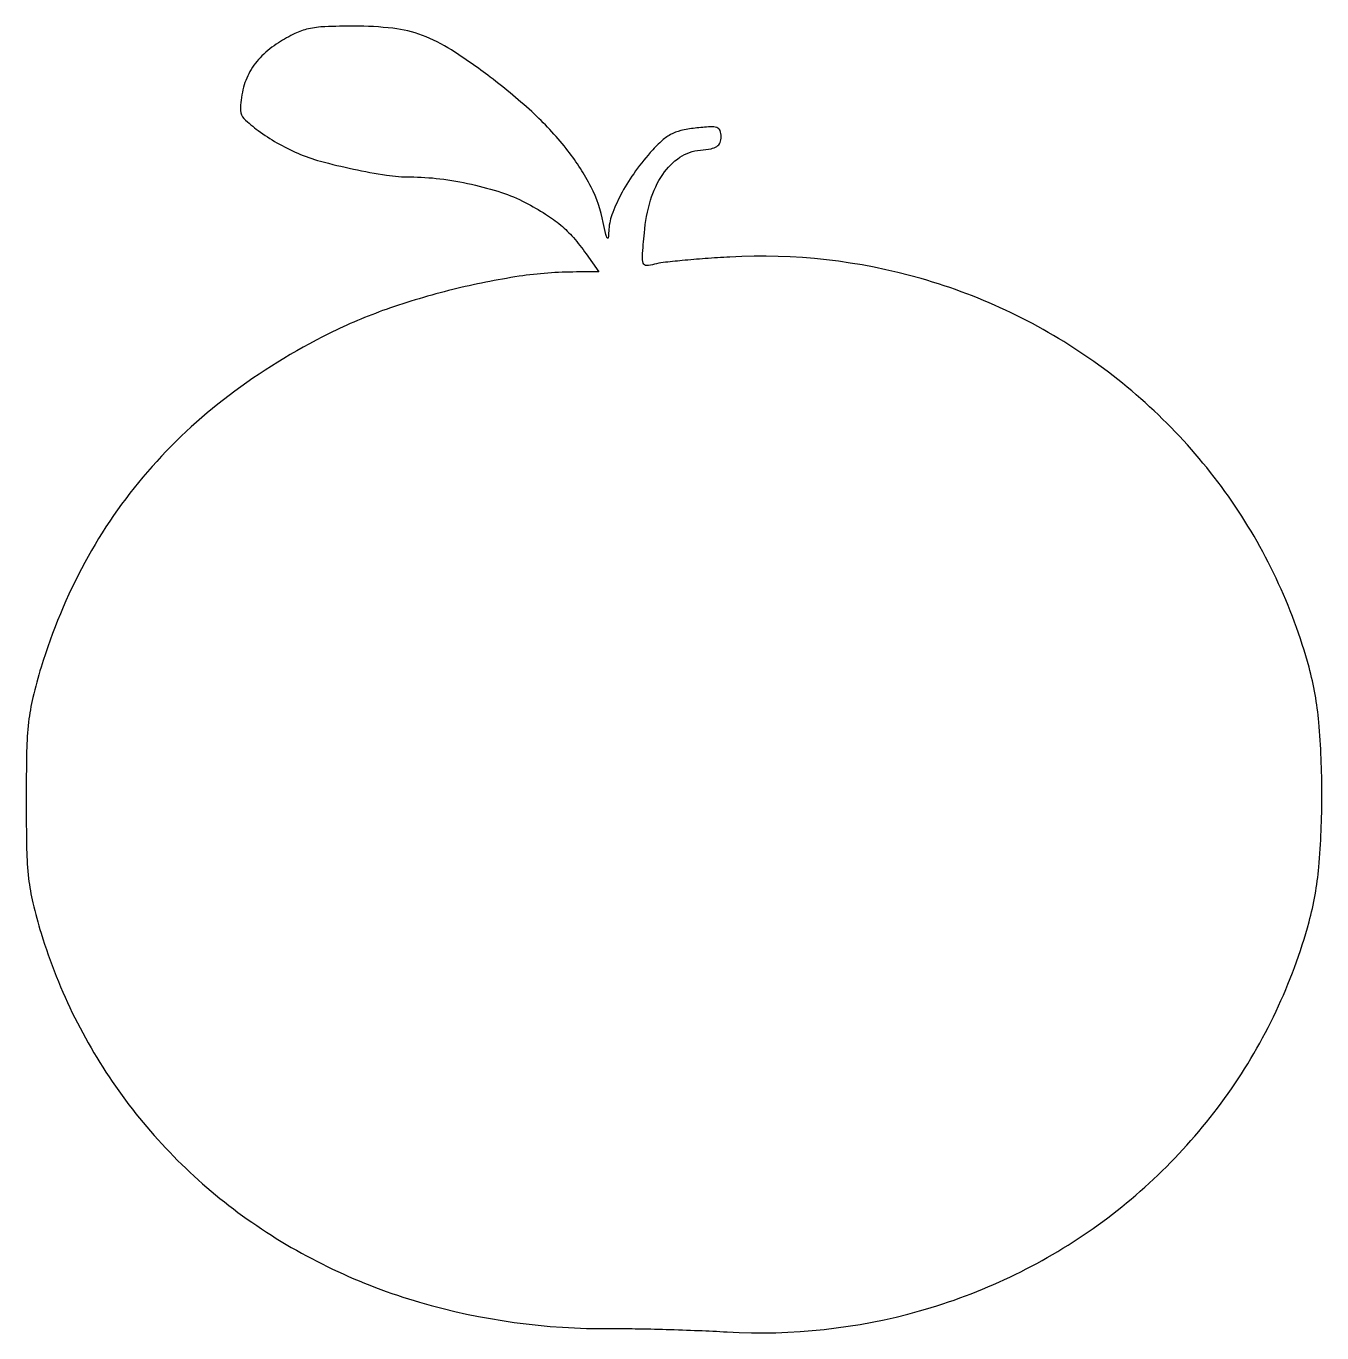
# Model space of a CAD drawing. Extents: x 1 to 232, y 0 to 234.
import ezdxf

# ---------------------------------------------------------------- set-up
doc = ezdxf.new("R2010")
doc.units = 0

msp = doc.modelspace()

# ---------------------------------------------------------------- linework, layer by layer
msp.add_lwpolyline([(45.806146, 231.014109, 0.054913), (42.825677, 228.650427, 0.070028), (40.703282, 225.862952, 0.07048), (39.441966, 222.612965, 0.056567), (39.005577, 218.882886, 0.207611), (39.623141, 217.446132, 0.02861), (42.17365, 215.305574, 0.030403), (45.528837, 213.106216, 0.027256), (49.248199, 211.24046, 0.037034), (53.308193, 209.820619, 0.013693), (59.205634, 208.408624, 0.013646), (65.157142, 207.32363, 0.038277), (69.378394, 207, -0.030952), (74.652334, 206.673213, -0.023632), (80.35201, 205.688831, -0.024101), (85.721536, 204.223163, -0.042334), (89.959792, 202.434852, -0.018229), (93.608365, 200.344113, -0.036091), (96.304765, 198.382436, -0.038805), (98.564721, 196.152654, -0.024869), (100.839983, 193.25), (103.136188, 190), (99.140454, 190, 0.037718), (88.870418, 189.224169, 0.023204), (76.973028, 186.847115, 0.022953), (65.101624, 183.311023, 0.031873), (54.878601, 178.999382, 0.045683), (36.959204, 167.910367, 0.053345), (22.351741, 154.246342, 0.054237), (11.153056, 138.010015, 0.049933), (3.336928, 119.296586, 0.015451), (1.865553, 113.874107, 0.030476), (1.096912, 109.479024, 0.022748), (0.748657, 104.26669, 0.005306), (0.655614, 95.5, 0.005306), (0.748657, 86.73331, 0.022748), (1.096912, 81.520976, 0.030476), (1.865553, 77.125893, 0.015451), (3.336928, 71.703414, 0.083748), (17.829744, 42.668868, 0.08372), (41.046175, 19.990905, 0.081247), (71.066602, 5.6933, 0.072771), (105.264077, 0.976816, -0.006145), (109.625742, 0.959109, -0.003002), (115.186633, 0.834775, -0.002978), (120.968461, 0.636294, -0.00431), (126.073396, 0.386513, 0.083173), (160.515637, 4.136609, 0.084996), (191.571519, 18.90921, 0.085836), (215.707878, 43.018495, 0.087102), (230.195137, 73.716218, 0.045663), (231.941206, 83.539242, 0.021166), (232.490117, 96.5, 0.021166), (231.941206, 109.460758, 0.045663), (230.195137, 119.283782, 0.087048), (215.76657, 149.865581, 0.085219), (191.702955, 173.971448, 0.084495), (160.782085, 188.818765, 0.083602), (126.573396, 192.675012, 0.004628), (122.157341, 192.392802, 0.00571), (118.046901, 192.044663, 0.004759), (114.605113, 191.680433, 0.041358), (113.096905, 191.378439, -0.061016), (111.669428, 191.150404, -0.334826), (111.069005, 191.569745, -0.097265), (110.921265, 192.78443, -0.004386), (111.266095, 196.997919, -0.049168), (112.383089, 202.847331, -0.077145), (114.563535, 207.467738, -0.095799), (117.615191, 210.516146, -0.128296), (121.289642, 211.810365, 0.022457), (123.209237, 212.058129, 0.099598), (124.264332, 212.469559, 0.16143), (124.809255, 213.142937, 0.090307), (125, 214.190418, 0.086077), (124.807854, 215.298278, 0.230851), (124.250305, 215.842804, 0.098113), (123.088663, 215.98786, 0.010218), (120.337637, 215.734589, 0.03061), (117.781823, 215.286806, 0.066426), (115.925088, 214.572411, 0.0632), (114.264652, 213.371431, 0.025503), (112.319156, 211.354537, 0.025913), (109.363097, 207.58143, 0.031715), (107.024101, 203.760835, 0.035306), (105.458133, 200.209991, 0.076529), (104.890434, 197.289838, -0.019489), (104.798481, 196.116748, -0.710581), (104.616162, 196.076358, -0.085789), (104.36869, 196.69225, -0.004192), (103.924957, 198.853235, 0.069995), (101.727078, 205.189184, 0.04684), (97.597732, 211.670314, 0.039924), (91.585472, 218.245656, 0.025989), (83.699924, 224.865088, 0.018215), (76.74628, 229.72448, 0.054027), (71.553247, 232.333432, 0.061257), (66.295956, 233.593541, 0.028769), (59.304864, 233.981, 0.00923), (54.095352, 233.873576, 0.044347), (51.154225, 233.495897, 0.059987), (48.755674, 232.657736, 0.026198)], format="xyb", close=True)

doc.saveas('drawing.dxf')
